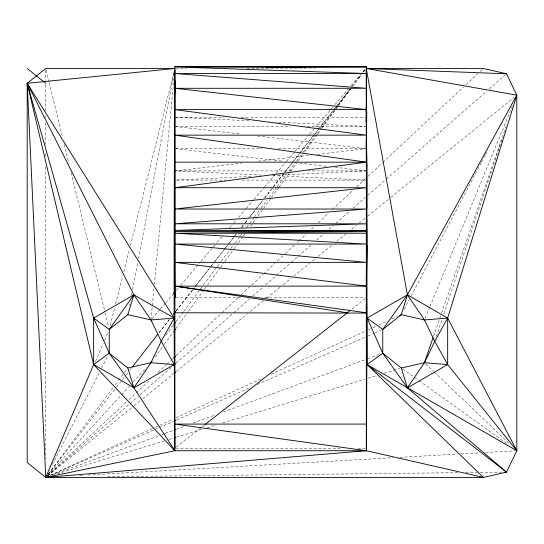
<?xml version="1.0" encoding="UTF-8"?>
<svg xmlns="http://www.w3.org/2000/svg" width="544" height="544" viewBox="0 0 544 544"><rect width="100%" height="100%" fill="white"/><g stroke="black" fill="none" stroke-linecap="round" stroke-linejoin="round"><path stroke-width="0.41" stroke-dasharray="2.72 2.04" d="M150.946 319.94L152.232 306.442M152.313 305.599L153.925 288.721M154.326 284.505L174.114 76.942M129.567 305.483L129.887 303.81M131.478 295.467L131.961 292.964M132.6 289.626L137.87 262.092M138.509 258.754L174.121 72.678M110.289 325.339L114.845 307.231M115.675 303.94L122.72 275.951M123.753 271.83L129.554 248.785M130.383 245.494L174.087 71.794M436.356 336.498L441.986 319.607M443.863 313.97L501.786 140.216M433.602 336.192L441.368 313.691M441.646 312.888L505.152 128.914M505.43 128.105L505.981 126.5M425.095 318.369L429.617 307.367M429.944 306.578L512.604 105.386M95.547 361.379L103.238 343.468M104.57 340.354L108.249 331.792M52.299 464.596L99.246 372.762M101.558 368.247L108.1 355.45M404.083 309.4L409.224 299.622M411.203 295.868L481.202 162.819M481.603 162.071L485.16 155.305M485.554 154.55L487.927 150.042M154.945 357.218L162.452 346.936M164.451 344.189L173.461 331.847M175.957 328.413L187.966 311.957M188.469 311.27L203.973 290.006M204.476 289.326L206.978 285.892M207.475 285.206L219.98 268.063M220.483 267.376L224.482 261.888M224.985 261.202L233.492 249.546M233.988 248.86L237.993 243.372M238.49 242.685L242.998 236.518M243.494 235.831L244.997 233.77M250.498 226.229L252.498 223.482M253.001 222.795L257.502 216.628M258.006 215.941L263.004 209.08M263.507 208.393L271.007 198.111M271.51 197.424L278.514 187.823M279.011 187.136L290.02 172.047M290.523 171.36L297.52 161.758M298.024 161.072L304.028 152.844M304.524 152.157L317.533 134.327M318.036 133.64L321.538 128.84M322.034 128.153L335.546 109.636M336.042 108.95L338.048 106.209M338.545 105.522L350.554 89.06M352.553 86.319L361.658 74.514M359.04 77.853L361.488 74.508M363.44 71.828L365.398 69.156M48.307 473.994L113.03 387.695M115.07 384.975L118.123 380.902M118.633 380.222L127.296 368.669M165.825 335.22L173.454 325.047M175.998 321.654L183.117 312.154M183.627 311.481L199.906 289.775M200.416 289.095L202.96 285.702M203.47 285.029L216.696 267.39M217.199 266.71L220.762 261.963M221.272 261.283L230.432 249.077M230.935 248.397L234.498 243.651M235.008 242.971L239.584 236.871M240.094 236.191L241.618 234.158M246.704 227.372L249.247 223.978M249.757 223.305L253.83 217.879M254.34 217.199L260.44 209.059M260.95 208.379L267.056 200.24M269.09 197.526L276.719 187.354M277.229 186.674L286.892 173.788M288.932 171.074L296.052 161.582M296.562 160.902L302.668 152.762M303.171 152.082L316.397 134.45M316.907 133.77L320.98 128.343M321.49 127.663L335.22 109.351M335.73 108.671L337.77 105.958M338.273 105.284L350.486 89.005M169.327 319.539L158.352 333.56L169.368 319.518M176.12 310.855L192.324 290.156M195.459 286.151L209.569 268.124M210.093 267.458L213.228 263.452M213.751 262.786L224.203 249.431M224.726 248.764L227.861 244.759M228.385 244.086L233.614 237.408M234.138 236.742L236.225 234.076M241.454 227.399L243.018 225.393M245.113 222.72L248.248 218.715M248.771 218.049L255.041 210.038M255.564 209.365L262.358 200.688M264.452 198.016L271.245 189.339M273.34 186.667L283.268 173.978M283.791 173.312L291.632 163.295M292.155 162.629L298.948 153.952M299.472 153.286L313.058 135.925M313.582 135.252L317.764 129.914M318.288 129.248L332.921 110.548M333.445 109.881L335.532 107.209M336.056 106.542L349.649 89.182M351.737 86.516L361.148 74.494M363.236 71.822L365.33 69.156M48.362 474.062L116.185 387.573M116.702 386.906L121.924 380.256M122.441 379.59L125.576 375.598M126.092 374.932L127.656 372.939M129.744 370.274L131.308 368.281M176.188 310.835L192.447 290.115M194.548 287.436L196.126 285.43M196.649 284.764L210.814 266.716M211.337 266.05L214.486 262.038M215.009 261.372L225.502 248.003M226.025 247.336L229.174 243.324M229.697 242.658L234.94 235.974M235.47 235.3L236.518 233.968M241.76 227.283L244.385 223.938M244.909 223.271L248.057 219.259M250.158 216.587L256.455 208.57M256.979 207.896L262.745 200.546M264.846 197.873L272.714 187.85M273.238 187.177L284.784 172.475M285.308 171.802L293.175 161.779M293.699 161.112L300.519 152.422M301.043 151.756L314.684 134.375M315.207 133.708L319.403 128.357M319.933 127.69L334.098 109.643M334.621 108.977L336.716 106.304M337.239 105.631L350.356 88.924M363.752 71.842L365.323 69.836M152.048 318.648L159.759 309.624M160.31 308.978L165.274 303.178M165.825 302.532L172.985 294.148M176.29 290.278L178.493 287.701M180.696 285.117L200.532 261.909M201.083 261.263L212.656 247.724M213.207 247.078L216.512 243.209M217.063 242.563L223.122 235.47M229.731 227.732L233.036 223.863M233.594 223.217L235.797 220.64M238.551 217.416L245.711 209.032M246.262 208.386L253.422 200.002M253.973 199.362L263.894 187.755M264.445 187.109L275.461 174.209M276.012 173.57L285.933 161.962M286.484 161.316L294.746 151.647M295.297 151.001L309.074 134.878M309.624 134.232L315.132 127.786M315.683 127.14L330.562 109.732M331.112 109.086L334.417 105.216M334.968 104.57L348.187 89.1M350.948 85.87L360.312 74.909M362.515 72.332L365.269 69.108M47.471 475.524L129.22 386.39M133.226 382.031L146.37 367.696M47.62 475.653L126.453 401.996M128.935 399.67L135.762 393.292M136.381 392.714L150.661 379.372M158.107 372.416L166.178 364.874M166.797 364.296L170.524 360.815M171.142 360.237L173.006 358.496M176.106 355.592L221.422 313.256M222.04 312.678L238.802 297.017M241.284 294.698L249.349 287.157M251.838 284.838L263.01 274.4M263.629 273.816L274.802 263.378M277.284 261.059L282.873 255.836M285.355 253.518L294.664 244.82M297.146 242.502L298.391 241.339M299.01 240.761L306.456 233.798M311.426 229.16L314.527 226.256M318.254 222.782L328.807 212.922M332.527 209.44L353.015 190.298M356.735 186.823L365.425 178.697M367.907 176.378L382.187 163.044M382.806 162.459L463.502 87.06M465.984 84.742L477.775 73.726M480.264 71.407L482.746 69.081M47.675 475.714L129.472 404.056M130.111 403.498L137.775 396.78M140.332 394.543L171.006 367.676M176.12 363.195L232.995 313.371M233.634 312.814L250.247 298.262M252.804 296.018L263.031 287.062M265.588 284.825L275.808 275.869M276.447 275.305L290.51 262.99M291.149 262.432L297.534 256.836M298.173 256.278L310.957 245.079M316.71 240.04L323.734 233.886M328.848 229.405L333.322 225.488M335.879 223.251L349.302 211.494M353.131 208.134L365.276 197.499M367.832 195.262L385.723 179.588M386.362 179.024L486.69 91.14M489.246 88.896L505.226 74.902M47.736 475.782L133.498 406.191M134.157 405.654L142.079 399.235M142.739 398.698L173.08 374.075M176.378 371.396L247.629 313.582M250.274 311.44L263.466 300.737M266.764 298.058L280.616 286.817M283.254 284.675L291.176 278.249M293.814 276.107L309.645 263.262M312.283 261.12L315.581 258.441M318.22 256.299L332.078 245.058M336.695 241.312L345.93 233.818M351.866 228.997L356.49 225.25M359.128 223.115L365.065 218.294M367.703 216.152L390.13 197.948M390.789 197.418L514.162 97.308M176.256 447.182L204.32 425.129M351.927 309.155L365.058 298.833M50.381 475.272L154.503 427.618M155.278 427.264L159.134 425.503M159.902 425.15L173.019 419.145M176.1 417.731L261.712 378.549M270.966 374.313L365.065 331.248M368.145 329.841L372.001 328.073M372.776 327.719L375.863 326.305M378.944 324.897L387.43 321.014M392.054 318.893L397.453 316.424M50.429 475.34L173.393 421.362M176.508 419.995L249.669 387.879M257.455 384.465L364.854 337.314M367.968 335.947L374.197 333.214M374.972 332.874L381.201 330.14M52.924 474.749L158.889 435.696M162.071 434.52L164.465 433.643M165.26 433.35L173.23 430.413M176.412 429.236L184.382 426.299M193.147 423.069L214.656 415.147M223.421 411.917L366.826 359.06M367.622 358.768L378.774 354.661M57.12 473.892L164.274 440.926M169.143 439.423L173.203 438.178M176.453 437.179L202.429 429.182M207.298 427.686L216.226 424.939M222.72 422.94L364.786 379.229M368.03 378.23L376.958 375.482M384.268 373.232L399.69 368.485M261.324 175.059L174.916 170.904L241.55 163.159M258.414 161.201L309.862 155.224M317.451 154.346L365.527 148.757M79.642 475.47L82.185 475.327M88.114 474.994L393.108 457.728M399.888 457.341L457.497 454.084M460.884 453.893L478.679 452.887M485.452 452.499L515.107 450.82M251.158 176.446L175.766 180.071L225.746 180.112M278.27 175.141L365.527 170.945L307.918 170.904M107.698 476.68L458.986 472.654M465.773 472.573L476.802 472.45M480.196 472.41L501.412 472.165M175.766 68.503L186.776 68.462M246.928 68.245L315.547 68M175.766 117.205L224.053 117.205M240.999 117.205L365.527 117.205M175.766 126.419L290.129 126.419M307.074 126.419L365.527 126.419L275.726 122.06M175.766 148.662L262.174 148.662M278.27 148.662L365.527 148.662M174.916 170.904L291.822 170.904M241.842 180.112L365.527 180.112L272.34 175.59M175.766 297.806L240.999 297.806M264.717 297.806L365.527 297.806M175.766 448.229L341.802 448.229M357.898 448.229L365.527 448.229M174.916 117.205L249.465 120.795M174.916 126.419L239.863 133.967M257.57 136.02L365.527 148.56M174.916 148.662L282.873 161.201M299.744 163.159L326.733 166.294M335.165 167.273L365.527 170.802M402.689 368.975L413.685 376.856M414.372 377.346L418.499 380.304M419.186 380.793L508.552 444.815M425.673 363.875L433.622 371.45M434.234 372.035L510.075 444.312M46.158 70.156L48.974 81.716M49.171 82.545L62.431 137.047M64.24 144.48L68.864 163.472M71.074 172.557L105.033 312.113M105.23 312.943L108.65 326.978M45.757 70.203L45.757 80.383M45.757 84.619L45.757 110.922M45.757 116.008L45.757 117.708M45.757 122.794L45.757 145.704M45.757 153.333L45.757 157.576M45.757 166.906L45.757 458.728"/><path stroke-width="0.82" d="M366.418 293.746L367.125 237.891L366.37 150.763M366.37 149.097L366.37 120.809M48.3 477.36L45.757 477.394L27.2 83.3L174.916 68.503L45.757 68.503L27.2 83.3L27.2 462.59L45.757 477.394L483.364 477.394L506.505 472.11L516.8 450.724L447.664 364.568L434.751 341.326L424.449 319.94L407.395 294.828L366.37 69.17L366.37 111.234L366.37 105.849M366.37 158.501L367.132 318.077L366.37 448.229L366.37 175.304M366.37 118.646L366.37 114.41M366.37 97.077L366.37 70.047M174.916 69.952L174.828 80.634C174.073 203.164 173.672 325.706 174.916 448.229M366.84 208.876L367.132 180.112L367.03 165.56L366.37 165.566L366.738 111.078L366.404 111.207M366.309 313.262L366.37 291.842M366.37 144.711L366.37 159.82M367.03 165.56L366.343 137.136M366.33 134.239L366.452 129.343M366.37 424.082L174.916 424.082L366.37 450.724L483.364 477.394L367.132 364.568L366.37 291.006M366.37 159.943L366.336 137.557M366.962 245.623L366.37 288.313M366.37 122.135L366.132 107.522L366.642 107.515M366.37 290L366.336 275.053M366.119 121.217L366.37 116.62M366.595 136.469L366.37 69.17L366.343 131.41L366.812 132.661M366.404 146.9L366.323 143.154M366.568 120.802L366.588 121.978M109.249 353.192L93.629 318.077L133.892 294.828L150.946 319.94L161.242 341.326L174.162 364.568L133.892 387.818L127.806 367.989L109.249 353.192L93.629 364.568L133.892 387.818L150.946 362.705L161.242 341.326L174.162 318.077L27.2 83.3L93.629 318.077L93.629 364.568L45.757 477.394L174.916 450.724L133.892 387.818L109.249 353.192L109.249 329.453L127.806 314.656L133.892 294.828L27.2 83.3L93.629 364.568L174.916 450.724L366.37 450.724L366.37 303.62M516.8 95.166L447.664 318.077L447.664 364.568L407.395 387.818L401.316 367.989L382.758 353.192L367.132 364.568L516.8 450.724L516.8 95.166L366.37 68.503L483.364 68.503L506.505 73.787L516.8 95.166L407.395 294.828L401.316 314.656L382.758 329.453L382.758 353.192L407.395 387.818L506.505 472.11L504.805 472.131M407.395 387.818L424.449 362.705L433.051 337.797M401.316 367.989L424.449 362.705L434.751 341.326L447.664 318.077L407.395 294.828L367.132 318.077L382.758 353.192M407.395 294.828L382.758 329.453L367.132 318.077M127.806 367.989L150.946 362.705L151.946 361.338M173.958 331.16L175.46 329.1M173.964 324.367L175.488 322.334M132.355 366.948L157.828 334.227M174.026 313.528L175.596 311.528M173.563 314.174L175.664 311.501M173.536 293.502L174.638 292.21M173.624 357.911L175.488 356.177M173.563 365.432L175.481 363.752M173.74 373.538L175.719 371.933M204.993 424.606L349.955 310.699M399.772 315.364L401.316 314.656L424.449 319.94L447.664 318.077L516.8 450.724M174.175 421.015L175.732 420.335M174.026 430.12L175.617 429.529M174.019 437.927L175.637 437.424M265.56 67.184L366.37 66.892L174.916 66.892L366.37 73.522L174.916 73.522L366.37 88.291L174.916 88.291L366.37 109.609L174.916 109.609L366.37 135.157L174.916 135.157L366.37 162.166L174.916 187.714L366.37 187.714L174.916 209.025L366.37 209.025L174.916 223.802L366.37 223.802L174.916 230.432L366.37 230.432L350.275 230.384M45.757 477.394L366.37 450.724M366.418 132.661L366.37 125.168M174.916 450.724L174.916 66.606L366.37 66.606L366.37 286.124L174.916 286.124L347.33 312.766M174.916 162.166L366.37 162.166M174.916 312.766L366.391 313.086M174.916 66.606L305.381 67.184M233.369 230.384L366.37 231.554L174.916 231.554L366.37 233.226L174.916 233.226L366.37 244.072L174.916 244.072L366.37 262.364L174.916 262.364L366.37 286.124M366.37 68.503L506.505 73.787M424.449 362.705L447.664 364.568M150.946 362.705L174.162 364.568M174.916 286.124L366.37 312.766M127.806 314.656L150.946 319.94L174.162 318.077L133.892 294.828L109.249 329.453L93.629 318.077M367.132 364.568L506.505 472.11M27.2 68.503L45.757 83.3M366.37 148.662L366.316 140.644M366.37 147.431L366.534 164.336M174.325 245.623L174.916 297.806L174.828 80.634L174.916 93.167M366.384 303.906L366.411 310.128M366.384 76.405L366.425 93.208M366.37 289.401L366.37 293.604M366.404 120.802L366.37 122.019L366.37 117.96L366.418 120.802"/></g></svg>
